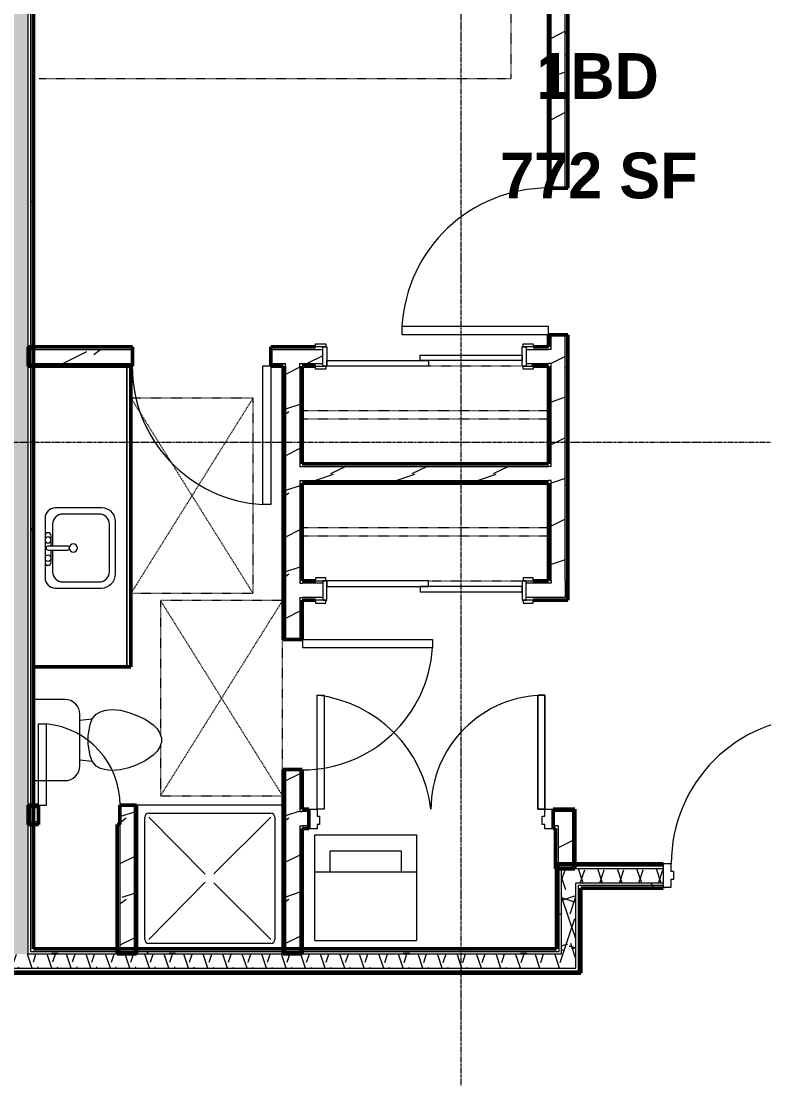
# Model space of a CAD drawing. Extents: x -4294 to -464, y 9706 to 12475.
# Drawn here: x -2935.5 to -2752.9, y 11690.7 to 11950.7 of the extents above; entities that cross this region are included whole.
import ezdxf

# ---------------------------------------------------------------- set-up
doc = ezdxf.new("R2010")
doc.units = 0
doc.linetypes.add('Dash', pattern=[0.25, 0.125, -0.125])
doc.linetypes.add('Grid Line 1_2_', pattern=[0.875, 0.5, -0.125, 0.125, -0.125])
for name, color, linetype, lineweight in [('0-1', 7, 'Continuous', 5), ('0-2', 50, 'Continuous', 13), ('A-AREA-IDEN', 2, 'Continuous', 9), ('A-DOOR', 31, 'Continuous', 13), ('A-DOOR-1', 7, 'Continuous', 9), ('A-DOOR-2', 90, 'Continuous', 20), ('A-DOOR-5', 31, 'Continuous', 20), ('A-DOOR-6', 31, 'Continuous', 9), ('A-DOOR-FRAM', 31, 'Continuous', 20), ('A-DOOR-FRAM-1', 90, 'Continuous', 20), ('A-GENM-HDLN-1', 7, 'Dash', 9), ('A-WALL', 113, 'Continuous', 13), ('A-WALL-2', 250, 'Continuous', 50), ('A-WALL-3', 50, 'Continuous', 13), ('A-WALL-PATT-1', 7, 'Continuous', 9), ('A-WALL-PATT-2', 8, 'Continuous', 9), ('A-WALL-PATT-5', 111, 'Continuous', 9), ('I-FURN-1', 7, 'Continuous', 9), ('I-FURN-HDLN-1', 7, 'Dash', 9), ('I-WALL-1', 2, 'Continuous', 50), ('P-SANR-FIXT-1', 7, 'Continuous', 9), ('Q-CASE-1', 250, 'Continuous', 50), ('Q-CASE-2', 7, 'Continuous', 9), ('Q-CASE-HDLN-1', 7, 'Dash', 9), ('S-GRID-1', 1, 'Grid Line 1_2_', 9)]:
    doc.layers.add(name, color=color, linetype=linetype, lineweight=lineweight)
doc.styles.add('Century Gothic_B', font='Gothicb.ttf', dxfattribs={"height": 11.25})
pattern_1 = [(0, (0, 0), (38.4, 9.6), [1.584, -27.216, 1.584, -27.216, -153.6]), (0, (0, 0), (38.4, 9.6), [-57.6, 1.584, -56.016, 1.584, -27.216, -67.2]), (0, (0, 0), (38.4, 9.6), [-144, 1.584, -17.616, 1.584, -46.416]), (120, (14.4, 4.8), (-27.513844, 28.4553755), [1.584, -27.216, 1.584, -27.216, -153.6]), (120, (14.4, 4.8), (-27.513844, 28.4553755), [-57.6, 1.584, -56.016, 1.584, -27.216, -67.2]), (120, (14.4, 4.8), (-27.513844, 28.4553755), [-144, 1.584, -17.616, 1.584, -46.416]), (240, (19.2, 24), (-10.886156, -38.0553755), [1.584, -27.216, 1.584, -27.216, -153.6]), (240, (19.2, 24), (-10.886156, -38.0553755), [-57.6, 1.584, -56.016, 1.584, -27.216, -67.2]), (240, (19.2, 24), (-10.886156, -38.0553755), [-144, 1.584, -17.616, 1.584, -46.416])]
pattern_2 = [(216.87, (7.997, 19.992), (59.9755286, 39.9843071), [9.996, -89.964]), (206.565, (19.992, 13.994), (-19.991807, -19.992219), [22.352, -22.352]), (198.435, (19.992, 3.998), (-39.983821, -19.991955), [12.644, -50.576])]
pattern_3 = [(161.57, (0.6, 0.6), (-4.80033747, -0.00041462), [0, -34.152, 3.792, 0]), (18.43, (-0.6, 0.6), (-4.80033747, 0.00041462), [0, -34.152, 3.792, 0]), (108.43, (0.6, 0.6), (2.39913218, -12.00105099), [11.382, -26.562]), (71.57, (-0.6, 0.6), (2.39913218, 12.00105099), [11.382, -26.562])]

# ---------------------------------------------------------------- blocks, each defined once
blk = doc.blocks.new('Single-Flush - 32_ x 84_-1372863-FLOOR PLAN - 2ND FLOOR')
at = {"layer": 'A-DOOR-1'}
blk.add_arc((16, -2.38), 32.07, 180, 266.4241, dxfattribs=at)
at = {"layer": 'A-DOOR-2'}
for p, q in [((14, -2.38), (14, -34.38)), ((16, -2.38), (14, -2.38)), ((16, -2.38), (16, -34.38)), ((16, -34.38), (14, -34.38))]:
    blk.add_line(p, q, dxfattribs=at)
blk = doc.blocks.new('Single-Flush - 36_ x 84_-1372824-FLOOR PLAN - 2ND FLOOR')
at = {"layer": 'A-DOOR-1'}
blk.add_arc((18, -2.38), 36.07, 180, 266.8211, dxfattribs=at)
at = {"layer": 'A-DOOR-2'}
for p, q in [((16, -2.38), (16, -38.39)), ((18, -2.38), (16, -2.38)), ((18, -2.38), (18, -38.39)), ((18, -38.39), (16, -38.39))]:
    blk.add_line(p, q, dxfattribs=at)
blk = doc.blocks.new('Single-Flush - 34_ x 84_-1372834-FLOOR PLAN - 2ND FLOOR')
at = {"layer": 'A-DOOR-1'}
blk.add_arc((17, -2.38), 34.07, 180, 266.6343, dxfattribs=at)
at = {"layer": 'A-DOOR-2'}
for p, q in [((15, -2.38), (15, -36.38)), ((17, -2.38), (15, -2.38)), ((17, -2.38), (17, -36.38)), ((17, -36.38), (15, -36.38))]:
    blk.add_line(p, q, dxfattribs=at)
blk = doc.blocks.new('FOLDING_SLIDING CLOSET - 48_ x 80_-1372841-FLOOR PLAN - 2ND FLOOR')
at = {"layer": 'A-DOOR-1'}
for p, q in [((-26.75, 3.25), (-24.25, 3.25)), ((-26.75, 2.5), (-26.75, 3.25)), ((-24.25, 3.25), (-24.25, 2.5)), ((24.25, 3.25), (26.75, 3.25)), ((24.25, 2.5), (24.25, 3.25)), ((26.75, 3.25), (26.75, 2.5)), ((-24.25, 2.5), (-26.75, 2.5)), ((26.75, 2.5), (24.25, 2.5)), ((-26.75, -2.25), (-24.25, -2.25)), ((-26.75, -3), (-26.75, -2.25)), ((-24.25, -2.25), (-24.25, -3)), ((24.25, -2.25), (26.75, -2.25)), ((24.25, -3), (24.25, -2.25)), ((26.75, -2.25), (26.75, -3)), ((-24.25, -3), (-26.75, -3)), ((26.75, -3), (24.25, -3))]:
    blk.add_line(p, q, dxfattribs=at)
at = {"layer": 'A-DOOR-2'}
for p, q in [((-1, 0.5), (24, 0.5)), ((-1, -0.88), (-1, 0.5)), ((24, 0.5), (24, -0.88)), ((-24, -0.88), (1, -0.88)), ((-24, -2.25), (-24, -0.88)), ((1, -2.25), (-24, -2.25)), ((24, -0.88), (-1, -0.88)), ((1, -0.88), (1, -2.25))]:
    blk.add_line(p, q, dxfattribs=at)
at = {"layer": 'A-DOOR-FRAM-1'}
for p, q in [((-25, 2.5), (-24, 2.5)), ((-25, -2.25), (-25, 2.5)), ((-24, 2.5), (-24, -2.25)), ((24, 2.5), (25, 2.5)), ((24, -2.25), (24, 2.5)), ((25, 2.5), (25, -2.25)), ((-24, -2.25), (-25, -2.25)), ((25, -2.25), (24, -2.25))]:
    blk.add_line(p, q, dxfattribs=at)
blk = doc.blocks.new('M_Sink Vanity-Square - 500 x 440mm-1352614-FLOOR PLAN - 2ND FLOOR')
at = {"layer": 'P-SANR-FIXT-1'}
for p, q in [((7.96, 7.09), (-6.72, 7.09)), ((7.96, 7.09), (-6.72, 7.09)), ((0.12, 5.22), (-5.22, 5.22)), ((3.62, 7.09), (-2.88, 7.09)), ((-2.88, 5.59), (0.12, 5.59)), ((0.12, 6.33), (0.12, 1.59)), ((1.12, 6.33), (1.12, 1.59)), ((1.12, 5.59), (3.62, 5.59)), ((6.46, 5.22), (1.12, 5.22)), ((-9.22, 4.59), (-9.22, -6.73)), ((-9.22, 4.59), (-9.22, -6.73)), ((-7.72, 2.72), (-7.72, -6.23)), ((8.96, -6.23), (8.96, 2.72)), ((10.46, -6.91), (10.46, 4.59)), ((10.46, -6.91), (10.46, 4.59)), ((-5.72, -10.23), (7.14, -10.23)), ((-5.72, -10.23), (7.14, -10.23)), ((-5.22, -8.73), (6.46, -8.73))]:
    blk.add_line(p, q, dxfattribs=at)
for centre, radius, start, end in [((-6.72, 4.59), 2.5, 90, 180), ((-6.72, 4.59), 2.5, 90, 180), ((-5.22, 2.72), 2.5, 90, 180), ((-2.88, 6.34), 0.75, 90, 270), ((-1.88, 6.34), 0.75, 360, 180), ((-1.88, 6.34), 0.75, 180, 0), ((0.62, 6.33), 0.5, 360, 180), ((2.62, 6.34), 0.75, 360, 180), ((2.62, 6.34), 0.75, 180, 360), ((3.62, 6.34), 0.75, 270, 90), ((6.46, 2.72), 2.5, 0, 90), ((7.96, 4.59), 2.5, 0, 90), ((7.96, 4.59), 2.5, 360, 90), ((0.62, 0.13), 1, 360, 180), ((0.62, 0.13), 1, 180, 0), ((0.62, 1.59), 0.5, 180, 0), ((-5.72, -6.73), 3.5, 180, 270), ((-5.72, -6.73), 3.5, 180, 270), ((-5.22, -6.23), 2.5, 180, 270), ((6.46, -6.23), 2.5, 270, 0), ((7.14, -6.91), 3.32, 270, 360), ((7.14, -6.91), 3.32, 270, 0)]:
    blk.add_arc(centre, radius, start, end, dxfattribs=at)
blk = doc.blocks.new('OD_CW_Base Cabinet - OD_CW_Base Cabinet-1869802-FLOOR PLAN - 2ND FLOOR')
at = {"layer": 'Q-CASE-1'}
for p, q in [((0.74, 0), (74.66, 0)), ((74.66, 0), (74.66, -24))]:
    blk.add_line(p, q, dxfattribs=at)
at = {"layer": 'Q-CASE-2'}
for p, q in [((0.74, 0), (74.66, 0)), ((74.66, -1), (0.74, -1)), ((0.74, -1), (74.66, -1)), ((74.66, 0), (74.66, -1)), ((74.66, -1), (74.66, -24))]:
    blk.add_line(p, q, dxfattribs=at)
blk = doc.blocks.new('Toilet-Domestic-3D - Toilet-Domestic-3D-V7-FLOOR PLAN - 2ND FLOOR')
at = {"layer": 'P-SANR-FIXT-1'}
for p, q in [((-3.74, 10), (-2.74, 11)), ((-2.74, 11), (-1.87, 11.5)), ((-1.87, 11.5), (-0.5, 12)), ((-0.5, 12), (0.5, 12)), ((0.5, 12), (1.87, 11.5)), ((1.87, 11.5), (2.74, 11)), ((2.74, 11), (3.74, 10)), ((-6.06, 6), (-5.13, 8)), ((-5.13, 8), (-3.74, 10)), ((3.74, 10), (5.13, 8)), ((5.13, 8), (6.06, 6)), ((-6.79, 4), (-6.06, 6)), ((6.06, 6), (6.79, 4)), ((-7.33, 1.99), (-6.79, 4)), ((6.79, 4), (7.33, 1.99)), ((-7.5, 0), (-7.33, 1.99)), ((7.33, 1.99), (7.5, 0)), ((-7.41, -1), (-7.5, 0)), ((-7.24, -2), (-7.41, -1)), ((-6.97, -3), (-7.24, -2)), ((7.24, -2), (6.97, -3)), ((7.41, -1), (7.24, -2)), ((7.5, 0), (7.41, -1)), ((-6.4, -4), (-6.97, -3)), ((-5.21, -5), (-6.4, -4)), ((-3.84, -5.5), (-5.21, -5)), ((-4.86, -8.02), (-5.21, -5)), ((5.21, -5), (3.84, -5.5)), ((4.86, -8.02), (5.21, -5)), ((6.4, -4), (5.21, -5)), ((6.97, -3), (6.4, -4)), ((-1, -6), (-3.84, -5.5)), ((1, -6), (-1, -6)), ((3.84, -5.5), (1, -6)), ((6.25, -8.02), (-6.25, -8.02)), ((-9.98, -11.75), (-9.98, -19.48)), ((9.98, -19.48), (9.98, -11.75))]:
    blk.add_line(p, q, dxfattribs=at)
for centre, start, end in [((-6.25, -11.75), 90, 180), ((6.25, -11.75), 0, 90)]:
    blk.add_arc(centre, 3.73, start, end, dxfattribs=at)
blk = doc.blocks.new('Shower Base-3D - 36_ x 36_-V90-FLOOR PLAN - 2ND FLOOR')
at = {"layer": 'P-SANR-FIXT-1'}
for p, q in [((18, 18), (-18, 18)), ((-15, 16), (15, 16)), ((-16, -15), (-16, 15)), ((-1.12, 1), (-15, 15)), ((0.97, 1.14), (15, 15)), ((16, 15), (16, -15)), ((-1.13, -0.98), (-15, -15)), ((1.01, -1.11), (15, -15)), ((15, -16), (-15, -16))]:
    blk.add_line(p, q, dxfattribs=at)
for centre, start, end in [((-15, 15), 90, 180), ((15, 15), 360, 90), ((-15, -15), 180, 270), ((15, -15), 270, 0)]:
    blk.add_arc(centre, 1, start, end, dxfattribs=at)
blk = doc.blocks.new('OD_CW_Closet - OD_CW_Closet-V67-FLOOR PLAN - 2ND FLOOR')
at = {"layer": 'Q-CASE-HDLN-1'}
for p, q in [((4.5, 24), (0.74, 24)), ((0.74, 24), (0.74, 0)), ((30.25, 24), (7.25, 24)), ((61.26, 24), (58, 24)), ((61.26, 0), (61.26, 24)), ((0.74, 13), (61.26, 13)), ((0.74, 11), (61.26, 11)), ((0.74, 0), (61.26, 0))]:
    blk.add_line(p, q, dxfattribs=at)
blk = doc.blocks.new('ADA Clearances - 30_x48_-V68-FLOOR PLAN - 2ND FLOOR')
at = {"layer": 'A-GENM-HDLN-1'}
for p, q in [((15, -24), (-15, 24)), ((-15, -24), (15, 24)), ((15, 24), (-15, 24)), ((-15, 24), (-15, -24)), ((15, 11.42), (15, 24)), ((15, -24), (15, 9.18)), ((-15, -24), (15, -24))]:
    blk.add_line(p, q, dxfattribs=at)
blk = doc.blocks.new('ADA Clearances - 30_x48_-V69-FLOOR PLAN - 2ND FLOOR')
at = {"layer": 'A-GENM-HDLN-1'}
for p, q in [((15, -24), (-15, 24)), ((-15, -24), (15, 24)), ((15, 24), (-15, 24)), ((-15, 24), (-15, -24)), ((-15, -24), (15, -24))]:
    blk.add_line(p, q, dxfattribs=at)
blk = doc.blocks.new('Single-Flush - CLOSET-1720256-FLOOR PLAN - 2ND FLOOR')
at = {"layer": 'A-DOOR-1'}
blk.add_arc((10, -2.38), 20.07, 180, 264.2799, dxfattribs=at)
at = {"layer": 'A-DOOR-2'}
for p, q in [((8, -2.38), (8, -22.34)), ((10, -2.38), (8, -2.38)), ((10, -2.38), (10, -22.34)), ((10, -22.34), (8, -22.34))]:
    blk.add_line(p, q, dxfattribs=at)
blk = doc.blocks.new('OD_CW_Closet - OD_CW_Closet-V70-FLOOR PLAN - 2ND FLOOR')
at = {"layer": 'Q-CASE-HDLN-1'}
for p, q in [((61.26, 24), (0.74, 24)), ((0.74, 24), (0.74, 0)), ((61.26, 0), (61.26, 24)), ((0.74, 13), (61.26, 13)), ((0.74, 11), (61.26, 11)), ((0.74, 0), (4.5, 0)), ((7.25, 0), (30.25, 0)), ((58, 0), (61.26, 0))]:
    blk.add_line(p, q, dxfattribs=at)
blk = doc.blocks.new('FOLDING_SLIDING CLOSET - 48_ x 80_-1372832-FLOOR PLAN - 2ND FLOOR')
at = {"layer": 'A-DOOR-1'}
for p, q in [((-24.25, 3), (-26.75, 3)), ((-26.75, 3), (-26.75, 2.25)), ((-24.25, 2.25), (-24.25, 3)), ((26.75, 3), (24.25, 3)), ((24.25, 3), (24.25, 2.25)), ((26.75, 2.25), (26.75, 3)), ((-26.75, 2.25), (-24.25, 2.25)), ((24.25, 2.25), (26.75, 2.25)), ((-24.25, -2.5), (-26.75, -2.5)), ((-26.75, -2.5), (-26.75, -3.25)), ((-24.25, -3.25), (-24.25, -2.5)), ((26.75, -2.5), (24.25, -2.5)), ((24.25, -2.5), (24.25, -3.25)), ((26.75, -3.25), (26.75, -2.5)), ((-26.75, -3.25), (-24.25, -3.25)), ((24.25, -3.25), (26.75, -3.25))]:
    blk.add_line(p, q, dxfattribs=at)
at = {"layer": 'A-DOOR-2'}
for p, q in [((1, 2.25), (-24, 2.25)), ((-24, 2.25), (-24, 0.87)), ((-24, 0.87), (1, 0.87)), ((24, 0.87), (-1, 0.87)), ((-1, 0.87), (-1, -0.5)), ((1, 0.87), (1, 2.25)), ((24, -0.5), (24, 0.87)), ((-1, -0.5), (24, -0.5))]:
    blk.add_line(p, q, dxfattribs=at)
at = {"layer": 'A-DOOR-FRAM-1'}
for p, q in [((-24, 2.25), (-25, 2.25)), ((-25, 2.25), (-25, -2.5)), ((-24, -2.5), (-24, 2.25)), ((24, 2.25), (24, -2.5)), ((25, 2.25), (24, 2.25)), ((25, -2.5), (25, 2.25)), ((-25, -2.5), (-24, -2.5)), ((24, -2.5), (25, -2.5))]:
    blk.add_line(p, q, dxfattribs=at)
blk = doc.blocks.new('Bed-Standard - King 78_ x 80_-V8-FLOOR PLAN - 2ND FLOOR')
at = {"layer": 'I-FURN-1'}
for p, q in [((49.69, 38.2), (-28.31, 38.2)), ((-28.31, 38.2), (-28.31, -41.8)), ((49.69, -41.8), (49.69, 38.2)), ((-25.31, 36.2), (-25.31, 24.2)), ((-25.31, 36.2), (46.69, 36.2)), ((46.69, 36.2), (46.69, 24.2)), ((49.69, 24.2), (-28.31, 17.63)), ((-25.31, 24.2), (46.69, 24.2)), ((-28.31, -41.8), (49.69, -41.8))]:
    blk.add_line(p, q, dxfattribs=at)
at = {"layer": 'I-FURN-HDLN-1'}
for p, q in [((-64.31, 38.2), (-64.31, -77.8)), ((73.69, -77.8), (73.69, 38.2)), ((-64.31, -77.8), (73.69, -77.8))]:
    blk.add_line(p, q, dxfattribs=at)
blk = doc.blocks.new('Stacked Washer and Dryer - 26_x25_ - Private-1352637-FLOOR PLAN - 2ND FLOOR')
at = {"layer": 'P-SANR-FIXT-1'}
for p, q in [((0, 12.5), (26, 12.5)), ((0, 12.5), (0, -12.5)), ((16.90625, 12.5), (16.90625, -12.5)), ((26, 12.5), (26, -12.5)), ((16.90625, 8.75), (22.09375, 8.75)), ((22.09375, 8.75), (22.09375, -8.75)), ((22.09375, -8.75), (16.90625, -8.75)), ((26, -12.5), (0, -12.5))]:
    blk.add_line(p, q, dxfattribs=at)
blk = doc.blocks.new('Flush-Double-Door-Adj_swing-w_handle_2100 - 2_-4_ x 7_-0_-2083298-FLOOR PLAN - 2ND FLOOR')
at = {"layer": 'A-DOOR-1'}
for p, q in [((-30, 2.5), (-28, 2.5)), ((-30, -2.375), (-30, 2.5)), ((-28, 2.5), (-28, 1.375)), ((-28, 1.375), (-27.375, 1.375)), ((-27.375, 1.375), (-27.375, -0.625)), ((27.375, -0.625), (27.375, 1.375)), ((27.375, 1.375), (28, 1.375)), ((28, 2.5), (30, 2.5)), ((28, 1.375), (28, 2.5)), ((30, 2.5), (30, -2.375)), ((-28, -2.375), (-30, -2.375)), ((-28, -0.625), (-28, -2.375)), ((-27.375, -0.625), (-28, -0.625)), ((-26.25, -2.375), (-28, -2.375)), ((-28, -2.375), (-28, -30.375)), ((-26.25, -30.375), (-26.25, -2.375)), ((26.25, -2.375), (28, -2.375)), ((26.25, -30.375), (26.25, -2.375)), ((28, -0.625), (27.375, -0.625)), ((28, -2.375), (28, -0.625)), ((28, -2.375), (28, -30.375)), ((30, -2.375), (28, -2.375)), ((-28, -30.375), (-26.25, -30.375)), ((28, -30.375), (26.25, -30.375))]:
    blk.add_line(p, q, dxfattribs=at)
for centre, radius, start, end in [((-28, -2.375), 28, 270, 0), ((31.721, 1.346), 31.938, 186.69036, 263.30964)]:
    blk.add_arc(centre, radius, start, end, dxfattribs=at)
at = {"layer": 'A-DOOR-2'}
for p, q in [((-28, -2.375), (-26.25, -2.375)), ((-28, -30.375), (-28, -2.375)), ((-26.25, -2.375), (-26.25, -30.375)), ((26.25, -30.375), (26.25, -2.375)), ((26.25, -2.375), (28, -2.375)), ((28, -2.375), (28, -30.375)), ((-26.25, -30.375), (-28, -30.375)), ((28, -30.375), (26.25, -30.375))]:
    blk.add_line(p, q, dxfattribs=at)
blk = doc.blocks.new('CTR - 1st Phase - Unit Layouts_rvt-1-FLOOR PLAN - 2ND FLOOR')
at = {"layer": 'A-WALL-PATT-1'}
h = blk.add_hatch(dxfattribs=at)
h.set_pattern_fill('FP_1', color=256, style=0, pattern_type=2)
h.set_pattern_definition(pattern_1)
h.paths.add_polyline_path([(-2805.25, 11813.16), (-2805.25, 11837.79), (-2805.87, 11837.79), (-2805.87, 11813.16)], flags=0)
h.paths.add_polyline_path([(-2805.75, 11841.29), (-2805.25, 11841.29), (-2805.25, 11866.54), (-2805.87, 11866.54), (-2805.87, 11841.29)], flags=0)
h.paths.add_polyline_path([(-2805.25, 11870.04), (-2805.25, 11873.66), (-2805.87, 11873.66), (-2805.87, 11870.04)], flags=0)
h.paths.add_polyline_path([(-2805.87, 11909.66), (-2805.25, 11909.66), (-2805.25, 12110.34), (-2805.87, 12110.34), (-2805.87, 11932.81)], flags=0)
h = blk.add_hatch(dxfattribs=at)
h.set_pattern_fill('FP_1', color=256, style=0, pattern_type=2)
h.set_pattern_definition(pattern_1)
h.paths.add_polyline_path([(-2801.16, 11809.04), (-2801.12, 11809.04), (-2801.12, 11873.66), (-2801.75, 11873.66), (-2801.75, 11809.04)], flags=0)
h.paths.add_polyline_path([(-2801.75, 11909.66), (-2801.12, 11909.66), (-2801.12, 12110.34), (-2801.75, 12110.34), (-2801.75, 11930.96)], flags=0)
h = blk.add_hatch(dxfattribs=at)
h.set_pattern_fill('FP_1', color=256, style=0, pattern_type=2)
h.set_pattern_definition(pattern_1)
h.paths.add_polyline_path([(-2908.52, 11865.91), (-2908.15, 11865.91), (-2908.15, 11866.54), (-2932.52, 11866.54), (-2932.52, 11865.91), (-2909.52, 11865.91)], flags=0)
h.paths.add_polyline_path([(-2809.64, 11865.91), (-2805.87, 11865.91), (-2805.87, 11866.54), (-2811.39, 11866.54), (-2811.39, 11865.91)], flags=0)
h.paths.add_polyline_path([(-2867.02, 11865.91), (-2861.39, 11865.91), (-2861.39, 11866.54), (-2867.02, 11866.54)], flags=0)
h.paths.add_polyline_path([(-2871.15, 11865.91), (-2870.52, 11865.91), (-2870.52, 11866.54), (-2874.15, 11866.54), (-2874.15, 11865.91)], flags=0)
h = blk.add_hatch(dxfattribs=at)
h.set_pattern_fill('FP_1', color=256, style=0, pattern_type=2)
h.set_pattern_definition(pattern_1)
h.paths.add_polyline_path([(-2871.13, 11722.64), (-2870.52, 11722.64), (-2870.52, 11766.71), (-2871.15, 11766.71), (-2871.15, 11722.64)], flags=0)
h.paths.add_polyline_path([(-2871.15, 11798.71), (-2870.52, 11798.71), (-2870.52, 11865.91), (-2871.15, 11865.91), (-2871.15, 11812.54)], flags=0)
h = blk.add_hatch(dxfattribs=at)
h.set_pattern_fill('FP_1', color=256, style=0, pattern_type=2)
h.set_pattern_definition(pattern_1)
h.paths.add_polyline_path([(-2843.35, 11837.16), (-2805.87, 11837.16), (-2805.87, 11837.79), (-2866.4, 11837.79), (-2866.4, 11837.16)], flags=0)
h = blk.add_hatch(dxfattribs=at)
h.set_pattern_fill('FP_1', color=256, style=0, pattern_type=2)
h.set_pattern_definition(pattern_1)
h.paths.add_polyline_path([(-2907.15, 11722.64), (-2907.15, 11757.99), (-2907.77, 11757.99), (-2907.77, 11722.64)], flags=0)
at = {"layer": 'A-WALL-PATT-2'}
h = blk.add_hatch(dxfattribs=at)
h.set_pattern_fill('FP_2', color=256, style=0, pattern_type=2)
h.set_pattern_definition(pattern_2)
h.paths.add_polyline_path([(-2801.75, 11812.54), (-2801.75, 11873.66), (-2805.25, 11873.66), (-2805.23, 11812.54)], flags=0)
h.paths.add_polyline_path([(-2801.75, 11909.66), (-2801.75, 12110.34), (-2805.25, 12110.34), (-2805.25, 11909.66)], flags=0)
h = blk.add_hatch(dxfattribs=at)
h.set_pattern_fill('FP_2', color=256, style=0, pattern_type=2)
h.set_pattern_definition(pattern_2)
h.paths.add_polyline_path([(-2811.39, 11866.54), (-2805.25, 11866.54), (-2805.25, 11870.04), (-2811.39, 11870.04)], flags=0)
h.paths.add_polyline_path([(-2870.61, 11866.54), (-2861.39, 11866.54), (-2861.39, 11870.04), (-2874.15, 11870.04), (-2874.15, 11866.54)], flags=0)
h.paths.add_polyline_path([(-2931.09, 11866.54), (-2908.15, 11866.54), (-2908.15, 11870.04), (-2932.52, 11870.04), (-2932.52, 11866.54)], flags=0)
h = blk.add_hatch(dxfattribs=at)
h.set_pattern_fill('FP_2', color=256, style=0, pattern_type=2)
h.set_pattern_definition(pattern_2)
h.paths.add_polyline_path([(-2867.02, 11721.39), (-2867.02, 11766.71), (-2870.52, 11766.71), (-2870.52, 11721.39)], flags=0)
h.paths.add_polyline_path([(-2870.52, 11798.71), (-2867.02, 11798.71), (-2867.02, 11866.54), (-2870.52, 11866.54), (-2870.52, 11823.63)], flags=0)
h = blk.add_hatch(dxfattribs=at)
h.set_pattern_fill('FP_2', color=256, style=0, pattern_type=2)
h.set_pattern_definition(pattern_2)
h.paths.add_polyline_path([(-2805.87, 11837.79), (-2805.25, 11837.79), (-2805.25, 11841.29), (-2867.02, 11841.29), (-2867.02, 11837.79), (-2843.35, 11837.79)], flags=0)
h = blk.add_hatch(dxfattribs=at)
h.set_pattern_fill('FP_2', color=256, style=0, pattern_type=2)
h.set_pattern_definition(pattern_2)
h.paths.add_polyline_path([(-2931.27, 11753.86), (-2931.27, 11757.36), (-2932.52, 11757.36), (-2932.52, 11753.86), (-2932.19, 11753.86)], flags=0)
h = blk.add_hatch(dxfattribs=at)
h.set_pattern_fill('FP_2', color=256, style=0, pattern_type=2)
h.set_pattern_definition(pattern_2)
h.paths.add_polyline_path([(-2907.77, 11721.39), (-2907.77, 11757.99), (-2911.27, 11757.99), (-2911.27, 11721.39)], flags=0)
h = blk.add_hatch(dxfattribs=at)
h.set_pattern_fill('FP_2', color=256, style=0, pattern_type=2)
h.set_pattern_definition(pattern_2)
h.paths.add_polyline_path([(-2800, 11742.34), (-2800.04, 11752.89), (-2803.5, 11752.89), (-2803.5, 11742.34), (-2802, 11742.34)], flags=0)
at = {"layer": 'A-WALL-2'}
for p, q in [((-2805.87, 12110.34), (-2805.87, 11909.66)), ((-2801.12, 11909.66), (-2801.12, 12110.34)), ((-2805.87, 11909.66), (-2801.12, 11909.66)), ((-2805.87, 11873.66), (-2805.87, 11870.66)), ((-2801.12, 11873.66), (-2805.87, 11873.66)), ((-2801.12, 11813.16), (-2801.12, 11873.66)), ((-2908.15, 11870.66), (-2933.77, 11870.66)), ((-2933.77, 11870.66), (-2933.77, 11865.91)), ((-2908.15, 11865.91), (-2908.15, 11870.66)), ((-2863.14, 11870.66), (-2874.15, 11870.66)), ((-2874.15, 11870.66), (-2874.15, 11865.91)), ((-2805.87, 11870.66), (-2809.64, 11870.66)), ((-2933.77, 11865.91), (-2908.15, 11865.91)), ((-2874.15, 11865.91), (-2871.15, 11865.91)), ((-2871.15, 11865.91), (-2871.15, 11798.71)), ((-2866.4, 11841.91), (-2866.4, 11865.91)), ((-2866.4, 11865.91), (-2863.14, 11865.91)), ((-2809.64, 11865.91), (-2805.87, 11865.91)), ((-2805.87, 11865.91), (-2805.87, 11841.91)), ((-2805.87, 11841.91), (-2866.4, 11841.91)), ((-2866.4, 11813.16), (-2866.4, 11837.16)), ((-2866.4, 11837.16), (-2805.87, 11837.16)), ((-2805.87, 11837.16), (-2805.87, 11813.16)), ((-2863.14, 11813.16), (-2866.4, 11813.16)), ((-2805.87, 11813.16), (-2809.64, 11813.16)), ((-2801.12, 11809.04), (-2801.12, 11813.16)), ((-2866.4, 11808.41), (-2863.14, 11808.41)), ((-2866.4, 11798.71), (-2866.4, 11808.41)), ((-2809.64, 11808.41), (-2801.12, 11808.41)), ((-2801.12, 11808.41), (-2801.12, 11809.04)), ((-2871.15, 11798.71), (-2866.4, 11798.71)), ((-2866.4, 11766.71), (-2871.15, 11766.71)), ((-2871.15, 11766.71), (-2871.15, 11721.39)), ((-2866.4, 11757.01), (-2866.4, 11766.71)), ((-2931.27, 11757.99), (-2933.77, 11757.99)), ((-2933.77, 11757.99), (-2933.77, 11753.24)), ((-2931.27, 11753.24), (-2931.27, 11757.99)), ((-2907.15, 11757.99), (-2911.27, 11757.99)), ((-2911.27, 11757.99), (-2911.27, 11753.24)), ((-2907.15, 11721.39), (-2907.15, 11757.99)), ((-2864.77, 11757.01), (-2866.4, 11757.01)), ((-2864.77, 11752.26), (-2864.77, 11757.01)), ((-2799.37, 11757.01), (-2804.77, 11757.01)), ((-2804.77, 11757.01), (-2804.77, 11752.26)), ((-2799.37, 11756.39), (-2799.37, 11757.01)), ((-2799.37, 11752.26), (-2799.37, 11756.39)), ((-2933.77, 11753.24), (-2931.27, 11753.24)), ((-2911.27, 11753.24), (-2911.9, 11753.24)), ((-2911.9, 11753.24), (-2911.9, 11721.39)), ((-2866.4, 11721.39), (-2866.4, 11752.26)), ((-2866.4, 11752.26), (-2864.77, 11752.26)), ((-2804.77, 11752.26), (-2804.12, 11752.26)), ((-2804.12, 11752.26), (-2804.12, 11742.34)), ((-2799.37, 11742.34), (-2799.37, 11752.26)), ((-2804.12, 11742.34), (-2799.37, 11742.34)), ((-2911.9, 11721.39), (-2907.15, 11721.39)), ((-2871.15, 11721.39), (-2866.4, 11721.39))]:
    blk.add_line(p, q, dxfattribs=at)
at = {"layer": 'A-WALL-3'}
for p, q in [((-2805.25, 11909.66), (-2805.25, 12110.34)), ((-2801.75, 11909.66), (-2801.75, 12110.34)), ((-2805.25, 11870.04), (-2805.25, 11873.66)), ((-2801.75, 11813.16), (-2801.75, 11873.66)), ((-2933.77, 11870.04), (-2908.15, 11870.04)), ((-2874.15, 11870.04), (-2861.39, 11870.04)), ((-2811.39, 11870.04), (-2805.87, 11870.04)), ((-2805.25, 11870.04), (-2805.87, 11870.04)), ((-2933.77, 11866.54), (-2908.15, 11866.54)), ((-2874.15, 11866.54), (-2870.52, 11866.54)), ((-2870.52, 11865.91), (-2870.52, 11866.54)), ((-2867.02, 11865.91), (-2867.02, 11866.54)), ((-2867.02, 11866.54), (-2861.39, 11866.54)), ((-2811.39, 11866.54), (-2805.87, 11866.54)), ((-2805.25, 11866.54), (-2805.87, 11866.54)), ((-2805.25, 11841.29), (-2805.25, 11866.54)), ((-2870.52, 11865.91), (-2870.52, 11798.71)), ((-2867.02, 11865.91), (-2867.02, 11841.29)), ((-2867.02, 11841.29), (-2866.4, 11841.29)), ((-2866.4, 11841.29), (-2805.87, 11841.29)), ((-2805.25, 11841.29), (-2805.87, 11841.29)), ((-2867.02, 11837.79), (-2867.02, 11812.54)), ((-2867.02, 11837.79), (-2866.4, 11837.79)), ((-2866.4, 11837.79), (-2805.87, 11837.79)), ((-2805.25, 11837.79), (-2805.87, 11837.79)), ((-2805.25, 11813.16), (-2805.25, 11837.79)), ((-2867.02, 11812.54), (-2866.4, 11812.54)), ((-2861.39, 11812.54), (-2866.4, 11812.54)), ((-2805.25, 11812.54), (-2811.39, 11812.54)), ((-2805.25, 11813.16), (-2805.25, 11812.54)), ((-2801.75, 11813.16), (-2801.75, 11812.54)), ((-2801.75, 11812.54), (-2801.75, 11809.04)), ((-2867.02, 11809.04), (-2866.4, 11809.04)), ((-2867.02, 11809.04), (-2867.02, 11798.71)), ((-2861.39, 11809.04), (-2866.4, 11809.04)), ((-2801.75, 11809.04), (-2811.39, 11809.04)), ((-2870.52, 11766.71), (-2870.52, 11721.39)), ((-2867.02, 11766.71), (-2867.02, 11756.39)), ((-2931.27, 11757.36), (-2933.77, 11757.36)), ((-2907.77, 11757.99), (-2907.77, 11721.39)), ((-2867.02, 11756.39), (-2866.4, 11756.39)), ((-2864.77, 11756.39), (-2866.4, 11756.39)), ((-2800, 11756.39), (-2804.77, 11756.39)), ((-2800, 11756.39), (-2800, 11752.89)), ((-2931.27, 11753.86), (-2933.77, 11753.86)), ((-2911.27, 11753.24), (-2911.27, 11721.39)), ((-2867.02, 11752.89), (-2867.02, 11721.39)), ((-2867.02, 11752.89), (-2866.4, 11752.89)), ((-2864.77, 11752.89), (-2866.4, 11752.89)), ((-2803.5, 11752.89), (-2804.77, 11752.89)), ((-2803.5, 11752.89), (-2803.5, 11752.26)), ((-2803.5, 11752.26), (-2803.5, 11742.34)), ((-2800, 11752.89), (-2800, 11752.26)), ((-2800, 11752.26), (-2800, 11742.34))]:
    blk.add_line(p, q, dxfattribs=at)
at = {"layer": '0-2'}
for name, p, rotation in [('Bed-Standard - King 78_ x 80_-V8-FLOOR PLAN - 2ND FLOOR', (-2892.88, 12000.98), 89.99999999996696), ('Single-Flush - 36_ x 84_-1372824-FLOOR PLAN - 2ND FLOOR', (-2803.5, 11891.66), 269.9999999999853), ('OD_CW_Base Cabinet - OD_CW_Base Cabinet-1869802-FLOOR PLAN - 2ND FLOOR', (-2908.52, 11866.65), 269.9999999999879), ('OD_CW_Closet - OD_CW_Closet-V70-FLOOR PLAN - 2ND FLOOR', (-2805.14, 11865.91), 180), ('ADA Clearances - 30_x48_-V69-FLOOR PLAN - 2ND FLOOR', (-2893.52, 11834.07), 180), ('OD_CW_Closet - OD_CW_Closet-V67-FLOOR PLAN - 2ND FLOOR', (-2805.14, 11837.16), 180), ('M_Sink Vanity-Square - 500 x 440mm-1352614-FLOOR PLAN - 2ND FLOOR', (-2922.56, 11820.59), 89.99999999998742), ('ADA Clearances - 30_x48_-V68-FLOOR PLAN - 2ND FLOOR', (-2886.27, 11784.29), 180), ('Single-Flush - 32_ x 84_-1372863-FLOOR PLAN - 2ND FLOOR', (-2868.77, 11782.71), 89.99999999998086), ('Toilet-Domestic-3D - Toilet-Domestic-3D-V7-FLOOR PLAN - 2ND FLOOR', (-2913.05, 11773.99), 269.9999999999866), ('Flush-Double-Door-Adj_swing-w_handle_2100 - 2_-4_ x 7_-0_-2083298-FLOOR PLAN - 2ND FLOOR', (-2834.77, 11754.64), 180), ('Single-Flush - CLOSET-1720256-FLOOR PLAN - 2ND FLOOR', (-2921.27, 11755.61), 180), ('Stacked Washer and Dryer - 26_x25_ - Private-1352637-FLOOR PLAN - 2ND FLOOR', (-2850.82, 11724.68), 90.0000000000149)]:
    blk.add_blockref(name, p, dxfattribs=dict(at, rotation=rotation))
for name, p in [('FOLDING_SLIDING CLOSET - 48_ x 80_-1372841-FLOOR PLAN - 2ND FLOOR', (-2836.39, 11868.16)), ('Single-Flush - 34_ x 84_-1372834-FLOOR PLAN - 2ND FLOOR', (-2891.15, 11868.29)), ('FOLDING_SLIDING CLOSET - 48_ x 80_-1372832-FLOOR PLAN - 2ND FLOOR', (-2836.39, 11810.91)), ('Shower Base-3D - 36_ x 36_-V90-FLOOR PLAN - 2ND FLOOR', (-2889.15, 11739.99))]:
    blk.add_blockref(name, p, dxfattribs=at)
blk = doc.blocks.new('CTR - 1st Phase - Shell_rvt-1-FLOOR PLAN - 2ND FLOOR')
at = {"layer": 'S-GRID-1'}
for p, q in [((-2827.32, 9836.18), (-2827.32, 12413.74)), ((-464.45, 11847.19), (-4232.19, 11847.19))]:
    blk.add_line(p, q, dxfattribs=at)
blk = doc.blocks.new('HOLLOW METAL - UNIT DOOR-1956233-FLOOR PLAN - 2ND FLOOR')
at = {"layer": 'A-DOOR-5'}
for p, q in [((18, 39.25), (16.25, 39.25)), ((16.25, 39.25), (16.25, 3.25)), ((18, 3.25), (18, 39.25)), ((16.25, 3.25), (18, 3.25))]:
    blk.add_line(p, q, dxfattribs=at)
at = {"layer": 'A-DOOR-6'}
blk.add_arc((18, 3.25), 36, 90, 180, dxfattribs=at)
at = {"layer": 'A-DOOR-FRAM'}
for p, q in [((-18, 3.25), (-20, 3.25)), ((-20, 3.25), (-20, -2.5)), ((-18, 1.3125), (-18, 3.25)), ((18, 3.25), (18, 1.3125)), ((20, 3.25), (18, 3.25)), ((20, -2.5), (20, 3.25)), ((-17.375, 1.3125), (-18, 1.3125)), ((-17.375, -0.5625), (-17.375, 1.3125)), ((18, 1.3125), (17.375, 1.3125)), ((17.375, 1.3125), (17.375, -0.5625)), ((-20, -2.5), (-18, -2.5)), ((-18, -2.5), (-18, -0.5625)), ((-18, -0.5625), (-17.375, -0.5625)), ((17.375, -0.5625), (18, -0.5625)), ((18, -0.5625), (18, -2.5)), ((18, -2.5), (20, -2.5))]:
    blk.add_line(p, q, dxfattribs=at)

msp = doc.modelspace()

# ---------------------------------------------------------------- hatches: boundary and pattern name
at = {"layer": 'A-WALL-PATT-5'}
h = msp.add_hatch(dxfattribs=at)
h.set_pattern_fill('FP_41', color=256, style=0, pattern_type=2)
h.set_pattern_definition(pattern_3)
h.paths.add_polyline_path([(-2937.2737, 11721.3894), (-2933.7737, 11721.3894), (-2933.7737, 12109.9644), (-2937.2737, 12109.9644), (-2937.2737, 11722.0144)], flags=0)
h = msp.add_hatch(dxfattribs=at)
h.set_pattern_fill('FP_1', color=256, style=0, pattern_type=2)
h.set_pattern_definition(pattern_1)
h.paths.add_polyline_path([(-2933.7737, 11722.0144), (-2933.1487, 11722.0144), (-2933.1487, 12109.9644), (-2933.7737, 12109.9644), (-2933.7737, 11722.6394)], flags=0)
h = msp.add_hatch(dxfattribs=at)
h.set_pattern_fill('FP_1', color=256, style=0, pattern_type=2)
h.set_pattern_definition(pattern_1)
h.paths.add_polyline_path([(-2932.5237, 11722.6394), (-2932.5237, 12109.9644), (-2933.1487, 12109.9644), (-2933.1487, 11722.6394)], flags=0)
h = msp.add_hatch(dxfattribs=at)
h.set_pattern_fill('FP_1', color=256, style=0, pattern_type=2)
h.set_pattern_definition(pattern_1)
h.paths.add_polyline_path([(-2802.6487, 11721.3894), (-2802.6507, 11742.3413), (-2803.2737, 11742.3413), (-2803.2737, 11721.3894)], flags=0)
h = msp.add_hatch(dxfattribs=at)
h.set_pattern_fill('FP_41', color=256, style=0, pattern_type=2)
h.set_pattern_definition(pattern_3)
h.paths.add_polyline_path([(-2799.1487, 11717.8894), (-2799.1487, 11742.3394), (-2802.6487, 11742.3394), (-2802.6487, 11717.8894)], flags=0)
h = msp.add_hatch(dxfattribs=at)
h.set_pattern_fill('FP_41', color=256, style=0, pattern_type=2)
h.set_pattern_definition(pattern_3)
h.paths.add_polyline_path([(-2797.8987, 11738.8394), (-2777.6987, 11738.8394), (-2777.6987, 11742.3394), (-2799.1487, 11742.3394), (-2799.1487, 11738.8394), (-2798.5237, 11738.8394)], flags=0)
h.paths.add_polyline_path([(-2737.6987, 11738.8394), (-2735.4487, 11738.8394), (-2735.4487, 11742.3394), (-2737.6987, 11742.3394), (-2737.6987, 11739.7769)], flags=0)
h = msp.add_hatch(dxfattribs=at)
h.set_pattern_fill('FP_1', color=256, style=0, pattern_type=2)
h.set_pattern_definition(pattern_1)
h.paths.add_polyline_path([(-2736.6987, 11738.2144), (-2736.0737, 11738.2144), (-2736.0737, 11738.8394), (-2737.6987, 11738.8394), (-2737.6987, 11738.2144)], flags=0)
h.paths.add_polyline_path([(-2797.8987, 11738.2144), (-2777.6987, 11738.2144), (-2777.6987, 11738.8394), (-2798.5237, 11738.8394), (-2798.5237, 11738.2144), (-2798.4121, 11738.2144)], flags=0)
h = msp.add_hatch(dxfattribs=at)
h.set_pattern_fill('FP_1', color=256, style=0, pattern_type=2)
h.set_pattern_definition(pattern_1)
h.paths.add_polyline_path([(-2737.4407, 11737.5894), (-2736.6987, 11737.5894), (-2736.6987, 11738.2144), (-2737.6987, 11738.2144), (-2737.6987, 11737.5894)], flags=0)
h.paths.add_polyline_path([(-2777.8299, 11737.5894), (-2777.6987, 11737.5894), (-2777.6987, 11738.2144), (-2797.8987, 11738.2144), (-2797.8987, 11737.5894), (-2788.2173, 11737.5894)], flags=0)
h = msp.add_hatch(dxfattribs=at)
h.set_pattern_fill('FP_41', color=256, style=0, pattern_type=2)
h.set_pattern_definition(pattern_3)
h.paths.add_polyline_path([(-2933.7737, 11717.8894), (-2802.6487, 11717.8894), (-2802.6487, 11721.3894), (-3071.6737, 11721.3726), (-3071.6737, 11717.8894), (-2937.2737, 11717.8894)], flags=0)
h = msp.add_hatch(dxfattribs=at)
h.set_pattern_fill('FP_1', color=256, style=0, pattern_type=2)
h.set_pattern_definition(pattern_1)
h.paths.add_polyline_path([(-2933.1487, 11721.3894), (-2911.2737, 11721.3894), (-2911.2737, 11722.0144), (-2933.7737, 11722.0144), (-2933.7737, 11721.3894)], flags=0)
h.paths.add_polyline_path([(-3068.1737, 11721.3894), (-2937.2737, 11721.3894), (-2937.2737, 11722.0144), (-3068.1737, 11722.0114)], flags=0)
h.paths.add_polyline_path([(-2803.2737, 11721.3894), (-2803.2737, 11722.0144), (-2867.0237, 11722.0144), (-2867.0237, 11721.3894), (-2803.293, 11721.3894)], flags=0)
h.paths.add_polyline_path([(-2907.7737, 11721.3894), (-2870.5237, 11721.3894), (-2870.5237, 11722.0144), (-2907.7737, 11722.0144), (-2907.7737, 11721.8917)], flags=0)
h = msp.add_hatch(dxfattribs=at)
h.set_pattern_fill('FP_1', color=256, style=0, pattern_type=2)
h.set_pattern_definition(pattern_1)
h.paths.add_polyline_path([(-2803.8987, 11722.0144), (-2803.8987, 11722.6394), (-2867.0237, 11722.6394), (-2867.0237, 11722.0144), (-2815.782, 11722.0144)], flags=0)
h.paths.add_polyline_path([(-3066.9237, 11722.0144), (-2937.8987, 11722.0144), (-2937.8987, 11722.6394), (-3067.5487, 11722.6394), (-3067.5487, 11722.0144)], flags=0)
h.paths.add_polyline_path([(-2870.5237, 11722.0144), (-2870.5237, 11722.6394), (-2907.7737, 11722.6394), (-2907.7737, 11722.0144), (-2877.2266, 11722.0144)], flags=0)
h.paths.add_polyline_path([(-2933.1487, 11722.0144), (-2911.2737, 11722.0144), (-2911.2737, 11722.6394), (-2933.1487, 11722.6394)], flags=0)
h = msp.add_hatch(dxfattribs=at)
h.set_pattern_fill('FP_1', color=256, style=0, pattern_type=2)
h.set_pattern_definition(pattern_1)
h.paths.add_polyline_path([(-2815.782, 11716.6394), (-2798.5237, 11716.6394), (-2798.5237, 11717.2644), (-3072.9237, 11717.2644), (-3072.9237, 11716.6394), (-2843.3467, 11716.6394)], flags=0)
h = msp.add_hatch(dxfattribs=at)
h.set_pattern_fill('FP_1', color=256, style=0, pattern_type=2)
h.set_pattern_definition(pattern_1)
h.paths.add_polyline_path([(-2815.782, 11717.2644), (-2799.1487, 11717.2644), (-2799.1487, 11717.8894), (-3072.2987, 11717.8894), (-3072.2987, 11717.2644), (-2843.3467, 11717.2644)], flags=0)

# ---------------------------------------------------------------- linework, layer by layer
at = {"layer": 'A-WALL'}
for p, q in [((-2933.7737, 11721.3894), (-2933.7737, 12109.9644)), ((-2933.1487, 11722.0144), (-2933.1487, 12109.9644)), ((-2777.6987, 11742.9644), (-2803.2737, 11742.9644)), ((-2803.2737, 11722.0144), (-2803.2737, 11742.9644)), ((-2777.6987, 11742.3394), (-2802.6487, 11742.3394)), ((-2802.6487, 11721.3894), (-2802.6487, 11742.3394)), ((-2777.6987, 11738.8394), (-2799.1487, 11738.8394)), ((-2799.1487, 11717.8894), (-2799.1487, 11738.8394)), ((-2777.6987, 11738.2144), (-2798.5237, 11738.2144)), ((-2798.5237, 11717.2644), (-2798.5237, 11738.2144)), ((-2933.7737, 11721.3894), (-2802.6487, 11721.3894)), ((-2933.1487, 11722.0144), (-2803.2737, 11722.0144)), ((-3072.2987, 11717.2644), (-2798.5237, 11717.2644)), ((-3071.6737, 11717.8894), (-2799.1487, 11717.8894))]:
    msp.add_line(p, q, dxfattribs=at)
at = {"layer": 'I-WALL-1'}
for p, q in [((-2932.5237, 11722.6394), (-2932.5237, 12109.9644)), ((-2777.6987, 11743.5894), (-2803.8987, 11743.5894)), ((-2803.8987, 11743.5894), (-2803.8987, 11722.6394)), ((-2797.8987, 11737.5894), (-2777.6987, 11737.5894)), ((-2797.8987, 11716.6394), (-2797.8987, 11737.5894)), ((-2777.6987, 11737.5894), (-2777.6987, 11737.8394)), ((-2803.8987, 11722.6394), (-2932.5237, 11722.6394)), ((-3072.9237, 11716.6394), (-2797.8987, 11716.6394))]:
    msp.add_line(p, q, dxfattribs=at)

# ---------------------------------------------------------------- block references
at = {"layer": '0-1'}
for name in ['CTR - 1st Phase - Shell_rvt-1-FLOOR PLAN - 2ND FLOOR', 'CTR - 1st Phase - Unit Layouts_rvt-1-FLOOR PLAN - 2ND FLOOR']:
    msp.add_blockref(name, (0, 0), dxfattribs=at)
at = {"layer": 'A-DOOR'}
msp.add_blockref('HOLLOW METAL - UNIT DOOR-1956233-FLOOR PLAN - 2ND FLOOR', (-2757.6987, 11740.3394), dxfattribs=at)

# ---------------------------------------------------------------- texts
at = {"layer": 'A-AREA-IDEN', "char_height": 11.25, "attachment_point": 1, "style": 'Century Gothic_B'}
for s, insert, width in [('1BD', (-2808.8561, 11942.8885), 35.98125), ('772 SF', (-2817.7616, 11918.4309), 57.57)]:
    msp.add_mtext(s, dxfattribs=dict(at, insert=insert, width=width))

doc.saveas('drawing.dxf')
